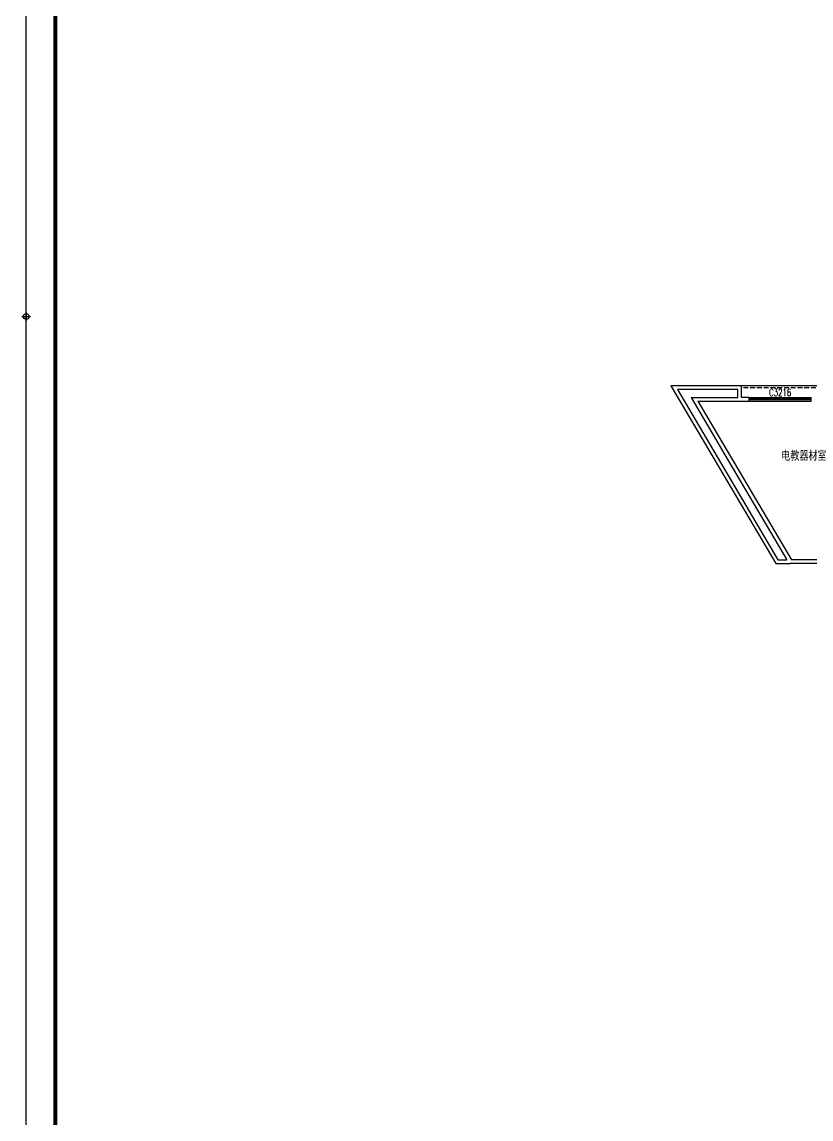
# Model space of a CAD drawing. Extents: x 447078 to 1776277, y 243534 to 519428.
# Drawn here: x 1049545 to 1090396, y 388512 to 445262 of the extents above; entities that cross this region are included whole.
import ezdxf

# ---------------------------------------------------------------- set-up
doc = ezdxf.new("R2010")
doc.units = 0
doc.header["$LTSCALE"] = 1000
doc.header["$MEASUREMENT"] = 0
doc.linetypes.add('AP-02-RETAIL$0$DASH', pattern=[0.35, 0.25, -0.1])
for name, color, linetype in [('A-OVER', 23, 'Continuous'), ('A-WALL', 140, 'Continuous'), ('A-WIND', 2, 'Continuous'), ('A-WIND-IDEN', 4, 'Continuous'), ('G-0-XREF', 2, 'Continuous'), ('G-ANNO-NOTE', 80, 'Continuous'), ('图框CCDI_B0GA0+0.00$0$G-BORD', 3, 'Continuous')]:
    doc.layers.add(name, color=color, linetype=linetype)
doc.styles.add('_TCH_WINDOW', font='SIMPLEX', dxfattribs={"height": 3.5, "bigfont": 'GBCBIG'})
doc.styles.add('CCDI_T_G02', font='simplex.shx', dxfattribs={"width": 0.8, "bigfont": 'zjdz.shx'})

# ---------------------------------------------------------------- blocks, each defined once
blk = doc.blocks.new('图框CCDI_B0GA0+0.00$0$MidPoitent')
for p, q in [((-1.5, 0), (1.5, 0)), ((0, -1.5), (0, 1.5))]:
    blk.add_line(p, q)
blk.add_circle((0, 0), 1)
blk = doc.blocks.new('图框CCDI_B0GA0+0.00')
at = {"layer": '图框CCDI_B0GA0+0.00$0$G-BORD'}
blk.add_lwpolyline([(0, 84100), (118900, 84100), (118900, 0), (0, 0)], close=True, dxfattribs=at)
at = {"layer": '图框CCDI_B0GA0+0.00$0$G-BORD', "const_width": 140}
blk.add_lwpolyline([(3300, 83100), (117900, 83100), (117900, 1000), (3300, 1000)], close=True, dxfattribs=at)
at = {"layer": '图框CCDI_B0GA0+0.00$0$G-BORD', "xscale": 100, "yscale": 100, "zscale": 100}
blk.add_blockref('图框CCDI_B0GA0+0.00$0$MidPoitent', (59450, 0), dxfattribs=at)
blk = doc.blocks.new('$TCHSYS$WIN2D')
for p, q in [((-0.5, 0.5), (0.5, 0.5)), ((-0.5, 0.5), (-0.5, -0.5)), ((0.5, 0.5), (0.5, -0.5)), ((0.5, 0.167), (-0.5, 0.167)), ((0.5, -0.167), (-0.5, -0.167)), ((-0.5, -0.5), (0.5, -0.5))]:
    blk.add_line(p, q)

msp = doc.modelspace()

# ---------------------------------------------------------------- linework, layer by layer
at = {"layer": 'A-OVER'}
msp.add_line((1134395.6, 426441.4), (1086795.9, 426441.4), dxfattribs=at)
at = {"layer": 'A-OVER', "linetype": 'AP-02-RETAIL$0$DASH'}
msp.add_line((1134395.6, 426341.4), (1086795.9, 426341.4), dxfattribs=at)
at = {"layer": 'A-WALL'}
for p, q in [((1083137.9, 426441.4), (1088563.1, 417241.4)), ((1086795.9, 426441.4), (1083137.9, 426441.4)), ((1083488.1, 426241.4), (1088677.3, 417441.4)), ((1086595.9, 426241.4), (1083488.1, 426241.4)), ((1086595.9, 425841.4), (1086595.9, 426241.4)), ((1086795.9, 425841.4), (1086795.9, 426441.4)), ((1084188.3, 425841.4), (1086109.4, 422583.5)), ((1084188.3, 425841.4), (1086195.6, 425841.4)), ((1084538.4, 425641.4), (1089373.9, 417441.4)), ((1084538.4, 425641.4), (1087195.6, 425641.4)), ((1086195.6, 425841.4), (1086595.9, 425841.4)), ((1087195.6, 425841.4), (1086795.9, 425841.4)), ((1087195.6, 425641.4), (1087195.6, 425841.4)), ((1086109.4, 422583.5), (1089141.7, 417441.4)), ((1088563.1, 417241.4), (1089316.7, 417241.4)), ((1088677.3, 417441.4), (1089141.7, 417441.4)), ((1091295.6, 417241.4), (1089316.7, 417241.4)), ((1091095.6, 417441.4), (1089373.9, 417441.4))]:
    msp.add_line(p, q, dxfattribs=at)

# ---------------------------------------------------------------- block references
at = {"layer": 'A-WIND', "xscale": 3200, "yscale": -200, "zscale": 3200, "rotation": 6.196953840103375e-10}
msp.add_blockref('$TCHSYS$WIN2D', (1088795.6, 425741.4), dxfattribs=at)
at = {"layer": 'G-0-XREF', "xscale": 1.5, "yscale": 1.5, "zscale": 1.5, "rotation": 270}
msp.add_blockref('图框CCDI_B0GA0+0.00', (1049770.2, 519203.4), dxfattribs=at)

# ---------------------------------------------------------------- texts
at = {"layer": 'A-WIND-IDEN', "style": '_TCH_WINDOW', "width": 0.705882}
msp.add_text('C3216', height=375, rotation=360, dxfattribs=at).set_placement((1088222.6, 425906.8))
at = {"layer": 'G-ANNO-NOTE', "style": 'CCDI_T_G02', "width": 0.8}
msp.add_text('电教器材室', height=450, dxfattribs=at).set_placement((1088855.3, 422570.1))

doc.saveas('drawing.dxf')
